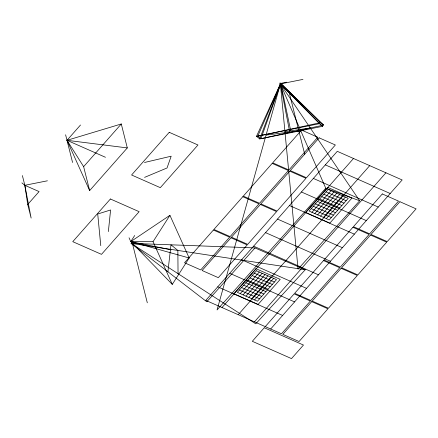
<?xml version="1.0" encoding="UTF-8"?>
<svg xmlns="http://www.w3.org/2000/svg" width="438" height="438" viewBox="0 0 438 438"><rect width="100%" height="100%" fill="white"/><g stroke="black" fill="none" stroke-linecap="round" stroke-linejoin="round"><path stroke-width="0.66" d="M108.367 231.582L110.59 209.977L97.718 214.012L100.773 245.663M167.907 271.768L170.995 244.82L177.855 250.437L178.047 273.673M280.024 82.853L280.758 83.417L257.752 136.251L260.922 138.682L280.758 83.417L286.386 82.196M259.723 138.945L322.647 126.319L280.391 83.932L256.498 136.306L259.723 138.945L280.391 83.932L302.97 79.398M129.046 237.779L130.776 241.606L169.922 215.321L189.178 257.998L172.287 284.382L130.776 241.606L134.685 235.496M172.287 284.382L153.032 241.705L169.922 215.321M80.51 125L67.003 140.313L89.648 190.596L127.299 147.918L121.282 123.976L67.003 140.313L83.631 166.654L89.648 190.596M22.387 175.572L24.829 185.296L31.136 218.08L27.714 204.464L39.081 191.581L24.829 185.296L21.9 182.876M83.631 166.654L121.282 123.976M222.011 307.536L353.504 158.49M240.238 293.613L259.285 272.02M311.96 212.315L331.008 190.722M243.106 294.884L262.159 273.29M314.829 213.585L333.882 191.986M245.981 296.148L265.028 274.555M317.703 214.85L336.756 193.257M248.85 297.418L267.903 275.825M320.572 216.12L339.625 194.521M251.724 298.683L270.777 277.09M323.447 217.385L342.5 195.791M238.228 314.692L369.721 165.646M254.598 299.953L273.646 278.36M326.321 218.655L345.368 197.056M254.451 321.853L385.938 172.802M265.264 326.622L294.15 293.876L310.367 301.037L281.481 333.783L205.789 300.38L337.282 151.329L402.161 179.963L270.668 329.009M289.573 131.312L280.391 83.932L359.664 200.768L298.064 269.096L280.391 83.932L325.746 188.214L217.051 309.951L280.391 83.932L319.422 123.68L322.647 126.319M255.015 247.924L206.813 301.782L131.055 243.342L255.015 247.924L305.248 269.748L255.759 323.819L131.055 243.342L305.248 269.748M144.584 177.379L167.031 167.978L171.17 156.202L144.502 162.487M257.752 136.251L320.485 122.651L323.655 125.082L260.922 138.682M256.498 136.306L319.422 123.68M47.419 180.801L24.829 185.296L27.714 204.464M284.946 131.685L310.279 127.989L300.72 130.672L266.058 135.074M189.178 257.998L130.776 241.606L153.032 241.705M127.299 147.918L67.003 140.313L105.465 157.286M130.776 241.606L171.105 249.852M325.746 188.214L359.664 200.768M325.33 164.88L390.209 193.514M313.373 178.43L378.251 207.059M326.02 191.855L346.124 200.724M323.906 194.253L344.011 203.123M321.788 196.651L341.892 205.526M319.669 199.049L339.773 207.924M301.421 191.981L366.299 220.61M317.555 201.453L337.66 210.322M315.437 203.851L335.541 212.726M313.318 206.249L333.428 215.124M311.204 208.647L331.309 217.522M289.469 205.531L354.347 234.16M277.511 219.082L342.39 247.711M265.559 232.633L330.438 261.262M253.607 246.178L318.481 274.812M241.65 259.729L306.529 288.363M254.297 273.153L274.402 282.023M252.179 275.551L272.288 284.426M250.065 277.949L270.169 286.824M247.946 280.353L268.051 289.222M229.698 273.279L294.577 301.908M245.827 282.751L265.937 291.62M243.714 285.149L263.818 294.024M241.595 287.547L261.7 296.422M239.482 289.951L259.586 298.82M217.746 286.83L282.62 315.459M279.641 83.319L283.375 86.374M290.706 130.666L280.758 83.417L323.655 125.082M280.758 83.417L320.485 122.651M289.107 92.133L304.7 154.209M131.718 240.73L147.31 302.811M65.607 134.773L72.571 162.482M110.409 198.994L72.757 241.672L101.49 254.352L139.142 211.674L110.409 198.994M169.238 132.314L131.586 174.992L160.319 187.672L197.971 144.994L169.238 132.314M213.41 230.01L184.524 262.756L200.741 269.912L229.632 237.172L213.41 230.01M242.8 196.7L213.908 229.446L230.131 236.602L259.017 203.862L242.8 196.7M272.184 163.39L243.298 196.136L259.515 203.292L288.407 170.552L272.184 163.39M301.574 130.081L272.682 162.826L288.905 169.982L317.791 137.242L301.574 130.081M230.985 237.768L202.093 270.509L218.316 277.67L247.202 244.924L230.985 237.768M260.369 204.453L231.483 237.199L247.7 244.36L276.592 211.614L260.369 204.453M289.759 171.143L260.867 203.889L277.09 211.05L305.976 178.304L289.759 171.143M319.143 137.833L290.257 170.579L306.474 177.74L335.36 144.994L319.143 137.833M255.989 268.68L233.897 293.723L258.124 304.415L280.216 279.373L255.989 268.68M327.712 187.382L305.62 212.425L329.847 223.117L351.938 198.075L327.712 187.382M256.416 270.755L237.363 292.349L257.467 301.218L276.52 279.625L256.416 270.755M328.139 189.451L309.086 211.05L329.19 219.92L348.243 198.326L328.139 189.451M264.267 327.755L252.31 341.301L291.505 358.602L303.463 345.051L264.267 327.755M323.534 260.566L294.648 293.312L310.865 300.473L339.757 267.728L323.534 260.566M352.924 227.256L324.032 260.002L340.255 267.164L369.141 234.418L352.924 227.256M382.308 193.946L353.422 226.692L369.639 233.854L398.531 201.108L382.308 193.946M311.719 301.634L282.833 334.38L299.05 341.536L327.942 308.79L311.719 301.634M341.109 268.324L312.217 301.07L328.44 308.226L357.326 275.48L341.109 268.324M370.493 235.014L341.607 267.76L357.824 274.916L386.716 242.17L370.493 235.014M399.883 201.704L370.991 234.45L387.214 241.606L416.1 208.86L399.883 201.704"/></g></svg>
